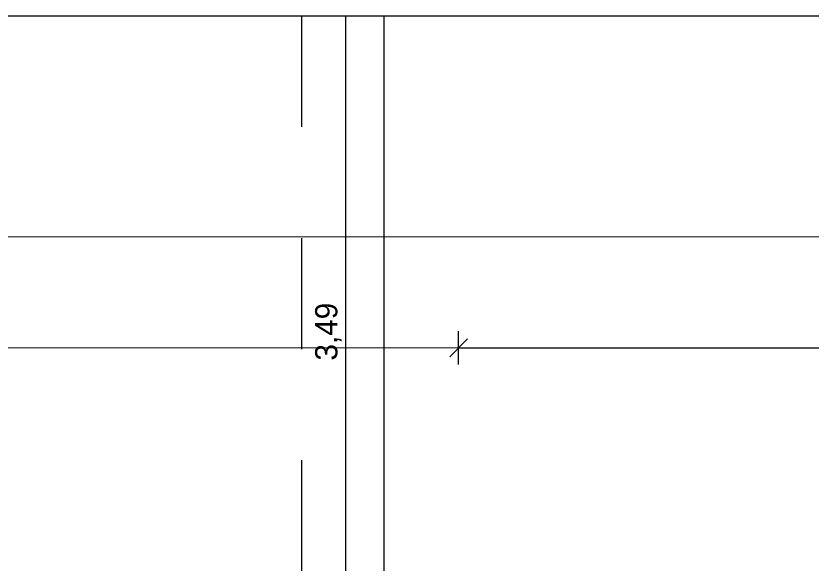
# Model space of a CAD drawing. Header units: metres. Extents: x -3 to 205, y -18 to 45.
# Drawn here: x 42.745 to 46.321, y -0.466 to 1.996 of the extents above; entities that cross this region are included whole.
import ezdxf

# ---------------------------------------------------------------- set-up
doc = ezdxf.new("R2010")
doc.units = ezdxf.units.M
doc.header["$MEASUREMENT"] = 0
doc.linetypes.add('Untersicht', pattern=[0.001, 0.0005, -0.0005])
for name, color, linetype in [('1._1.Stock  PP STG2_4_000 Achsraster', 7, 'Continuous'), ('1._1.Stock  PP STG2_4_851 Marker Schnitt', 7, 'Continuous'), ('1._1.Stock  PP STG2_4_950 Polierplan Bemaßung', 7, 'Continuous')]:
    doc.layers.add(name, color=color, linetype=linetype)
doc.styles.add('ERSTELLTER_STIL_2', font='')
doc.styles.get('ERSTELLTER_STIL_2').set_extended_font_data('Eurostile')

msp = doc.modelspace()

# ---------------------------------------------------------------- linework, layer by layer
at = {"layer": '1._1.Stock  PP STG2_4_000 Achsraster', "color": 5, "linetype": 'Continuous', "lineweight": 0, "ltscale": 1000}
for p, q in [((30.9, 1.9963), (53.4, 1.9963)), ((44.4, 1.9963), (44.4, -16.0037))]:
    msp.add_line(p, q, dxfattribs=at)
at = {"layer": '1._1.Stock  PP STG2_4_851 Marker Schnitt', "color": 7, "linetype": 'Untersicht', "lineweight": 13, "ltscale": 1000}
msp.add_line((44.03, 1.9963), (44.03, -15.6487), dxfattribs=at)
at = {"layer": '1._1.Stock  PP STG2_4_950 Polierplan Bemaßung', "color": 1, "linetype": 'Continuous', "lineweight": 13, "ltscale": 1000, "true_color": 0xfb0106}
for p, q in [((32.455, 1.9963), (51.335, 1.9963)), ((32.4662, 1.0087), (51.3012, 0.9994)), ((44.7359, 0.4276), (44.736, 0.5776)), ((44.776, 0.5426), (44.6959, 0.4626)), ((37.836, 0.506), (44.736, 0.5026)), ((44.736, 0.5026), (51.301, 0.4994))]:
    msp.add_line(p, q, dxfattribs=at)
at = {"layer": '1._1.Stock  PP STG2_4_950 Polierplan Bemaßung', "color": 6, "linetype": 'Continuous', "lineweight": 13, "ltscale": 1000, "true_color": 0xfb02fe}
msp.add_line((44.2295, -0.9937), (44.2295, 1.9963), dxfattribs=at)

# ---------------------------------------------------------------- texts
at = {"layer": '1._1.Stock  PP STG2_4_950 Polierplan Bemaßung', "color": 6, "linetype": 'Continuous', "lineweight": 13, "true_color": 0xfb02fe, "insert": (44.2095, 0.4449), "char_height": 0.1, "width": 0.306373, "attachment_point": 7, "rotation": 90, "style": 'ERSTELLTER_STIL_2'}
msp.add_mtext('\\A1;{\\pql;\\fEurostile|b0|i0|c0|p0;\\W1.000000;3,49}', dxfattribs=at)

doc.saveas('drawing.dxf')
